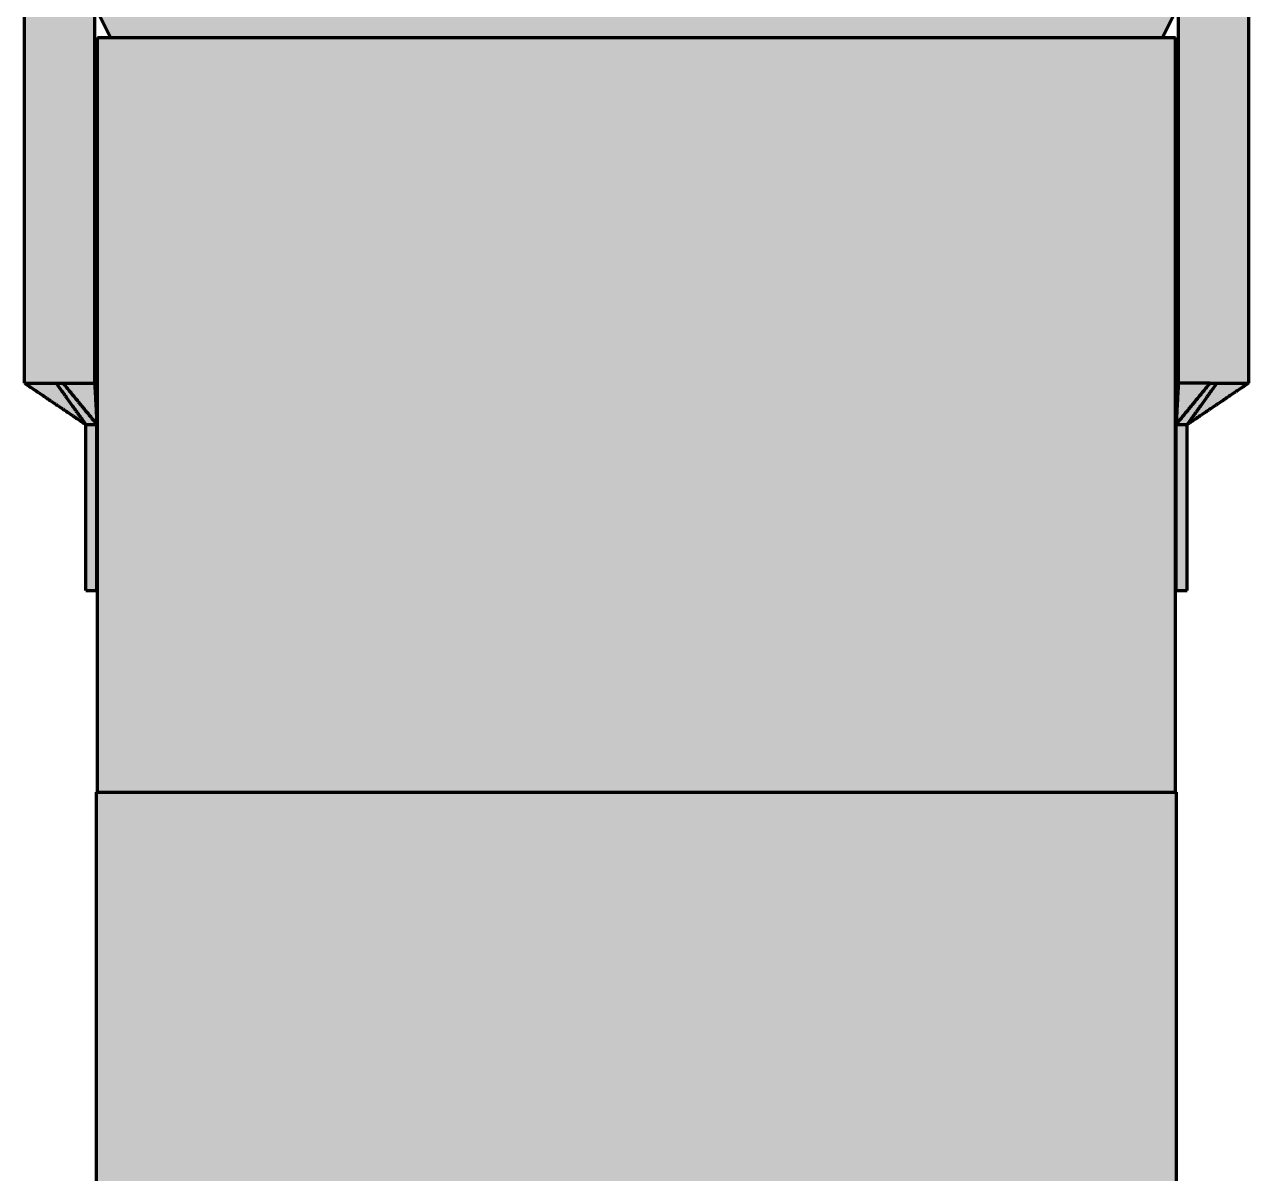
# Model space of a CAD drawing. Header units: millimetres. Extents: x 0 to 420, y 0 to 297.
# Drawn here: x 70.86 to 115.14, y 187.9 to 229.47 of the extents above; entities that cross this region are included whole.
import ezdxf

# ---------------------------------------------------------------- set-up
doc = ezdxf.new("R2010")
doc.units = ezdxf.units.MM
doc.layers.add('01-VISIBLE', color=7, linetype='CONTINUOUS', lineweight=70)
doc.layers.add('13-GRAFICA', color=30, linetype='CONTINUOUS', lineweight=18)

msp = doc.modelspace()

# ---------------------------------------------------------------- hatches: boundary and pattern name
at = {"layer": '13-GRAFICA', "true_color": 0xb21820}
h = msp.add_hatch(color=7, dxfattribs=at)
h.dxf.hatch_style = 1
h.paths.add_polyline_path([(70.9, 216.4), (70.9, 255.8), (71, 255.8), (71, 256.5), (71.1, 256.5), (71.1, 257.3), (71.2, 257.3), (71.2, 257.6), (71.3, 257.6), (71.4, 258.1), (71.5, 258.1), (71.5, 258.3), (71.6, 258.3), (71.6, 258.6), (71.7, 258.6), (71.7, 258.8), (71.8, 258.8), (71.8, 259), (71.9, 259), (71.9, 259.3), (72, 259.3), (72, 259.5), (72.2, 259.6), (72.2, 259.8), (72.5, 260), (72.5, 260.2), (72.7, 260.3), (72.7, 260.5), (73, 260.7), (73, 260.9), (73.2, 261), (73.2, 261.2), (73.3, 261.2), (73.6, 261.6), (73.8, 261.6), (73.8, 261.7), (73.9, 261.7), (74.4, 262.3), (74.6, 262.3), (75.1, 262.9), (75.3, 262.9), (75.3, 263), (75.7, 263.1), (75.8, 263.3), (76, 263.3), (76, 263.4), (76.2, 263.4), (76.2, 263.5), (76.8, 263.7), (76.9, 263.9), (77.1, 263.9), (77.1, 264), (77.3, 264), (77.3, 264.1), (77.7, 264.1), (77.7, 264.2), (78.3, 264.3), (78.3, 264.4), (78.6, 264.4), (78.6, 264.5), (79, 264.5), (79, 264.6), (79.3, 264.6), (79.3, 264.7), (79.6, 264.7), (79.6, 264.8), (80.6, 264.8), (80.6, 264.9), (81.6, 264.9), (81.6, 265), (104.4, 265), (104.4, 264.9), (106.4, 264.8), (106.4, 264.7), (106.7, 264.7), (106.7, 264.6), (107, 264.6), (107, 264.5), (107.4, 264.5), (107.4, 264.4), (107.7, 264.4), (107.7, 264.3), (108, 264.3), (108, 264.2), (108.3, 264.2), (108.3, 264.1), (108.7, 264.1), (108.7, 264), (109.1, 263.9), (109.2, 263.7), (109.4, 263.7), (109.4, 263.6), (109.6, 263.6), (109.6, 263.5), (110.2, 263.3), (110.3, 263.1), (110.9, 262.9), (111.4, 262.3), (111.6, 262.3), (112.2, 261.6), (112.4, 261.6), (112.4, 261.5), (112.8, 261.2), (112.8, 261), (113, 260.9), (113, 260.7), (113.3, 260.5), (113.3, 260.3), (113.5, 260.2), (113.5, 260), (113.6, 260), (113.6, 259.9), (113.8, 259.8), (113.8, 259.6), (114, 259.5), (114.1, 259), (114.2, 259), (114.2, 258.8), (114.3, 258.8), (114.3, 258.6), (114.4, 258.6), (114.4, 258.3), (114.5, 258.3), (114.6, 257.8), (114.7, 257.8), (114.8, 257.3), (114.9, 257.3), (114.9, 256.5), (115, 256.5), (115, 255.8), (115.1, 255.8), (115.1, 216.4), (114.9, 216.4), (114.8, 216.2), (114.6, 216.2), (114.5, 216), (114.3, 216), (114.2, 215.8), (114, 215.8), (113.9, 215.6), (113.7, 215.6), (113.6, 215.4), (113.4, 215.4), (113.3, 215.2), (113.1, 215.2), (113.1, 215.1), (112.9, 215), (112.9, 209), (112.5, 209), (112.5, 215.6), (112.6, 215.6), (112.6, 255.5), (112.5, 255.5), (112.4, 256.8), (112.3, 256.8), (112.3, 257), (112.2, 257), (112.2, 257.3), (112.1, 257.3), (112.1, 257.5), (112, 257.5), (112, 257.8), (111.9, 257.8), (111.7, 258.4), (111.5, 258.5), (111.5, 258.7), (111.4, 258.7), (111.4, 258.8), (111.2, 258.9), (111.2, 259.1), (110.9, 259.3), (110.9, 259.5), (110.8, 259.5), (110.3, 260.1), (110.1, 260.1), (109.6, 260.7), (109.4, 260.7), (109.3, 260.9), (109.1, 260.9), (109.1, 261), (108.5, 261.2), (108.4, 261.4), (108.2, 261.4), (108.2, 261.5), (108, 261.5), (108, 261.6), (107.8, 261.6), (107.8, 261.7), (107.6, 261.7), (107.6, 261.8), (107.2, 261.8), (107.2, 261.9), (106.9, 261.9), (106.9, 262), (106.6, 262), (106.6, 262.1), (106.2, 262.1), (106.2, 262.2), (105.9, 262.2), (105.9, 262.3), (104, 262.4), (104, 262.5), (82, 262.5), (82, 262.4), (80.1, 262.3), (80.1, 262.2), (79.4, 262.1), (79.4, 262), (79.1, 262), (79.1, 261.9), (78.8, 261.9), (78.8, 261.8), (78.4, 261.8), (78.4, 261.7), (78.2, 261.7), (78.2, 261.6), (77.6, 261.4), (77.5, 261.2), (77.3, 261.2), (77.3, 261.1), (76.7, 260.9), (76.6, 260.7), (76.4, 260.7), (75.9, 260.1), (75.7, 260.1), (75.7, 260), (75.1, 259.5), (75.1, 259.3), (75, 259.3), (75, 259.2), (74.8, 259.1), (74.8, 258.9), (74.5, 258.7), (74.5, 258.5), (74.3, 258.4), (74.3, 258.2), (74.2, 258.2), (74.2, 258), (74.1, 258), (74.1, 257.8), (74, 257.8), (74, 257.5), (73.9, 257.5), (73.8, 257), (73.7, 257), (73.7, 256.8), (73.6, 256.8), (73.5, 255.5), (73.4, 255.5), (73.4, 215.6), (73.5, 215.6), (73.5, 209), (73.1, 209), (73.1, 215), (73, 215), (72.9, 215.2), (72.7, 215.2), (72.6, 215.4), (72.4, 215.4), (72.3, 215.6), (72.1, 215.6), (72, 215.8), (71.8, 215.8), (71.7, 216), (71.5, 216), (71.4, 216.2), (71.2, 216.2), (71.1, 216.4)])
h = msp.add_hatch(color=7, dxfattribs=at)
h.dxf.hatch_style = 1
h.paths.add_polyline_path([(73.9, 229), (73.7, 229.6), (73.6, 229.6), (73.6, 229.8), (73.5, 229.8), (73.5, 230.1), (73.6, 230.1), (73.6, 230.3), (73.7, 230.3), (73.7, 230.6), (73.8, 230.6), (73.8, 230.8), (73.9, 230.8), (73.9, 231.1), (74, 231.1), (74, 231.3), (74.1, 231.3), (74.1, 231.6), (74.2, 231.6), (74.2, 231.8), (74.3, 231.8), (74.3, 232.1), (74.4, 232.1), (74.4, 232.3), (74.5, 232.3), (74.5, 232.6), (74.6, 232.6), (74.6, 232.8), (74.7, 232.8), (74.7, 233.1), (74.8, 233.1), (74.9, 233.5), (75.2, 233.7), (75.2, 233.9), (75.4, 234), (75.4, 234.2), (75.7, 234.4), (75.7, 234.6), (75.9, 234.7), (75.9, 234.9), (76.2, 235.1), (76.2, 235.3), (76.4, 235.4), (76.4, 235.6), (76.7, 235.8), (76.7, 236), (76.8, 236), (77, 236.3), (77.2, 236.3), (77.4, 236.6), (77.6, 236.6), (77.8, 236.9), (78, 236.9), (78.2, 237.2), (78.4, 237.2), (78.5, 237.4), (78.7, 237.4), (78.9, 237.7), (79.1, 237.7), (79.3, 238), (79.5, 238), (79.6, 238.2), (79.8, 238.2), (80, 238.5), (80.2, 238.5), (80.4, 238.8), (80.6, 238.8), (80.6, 238.9), (80.9, 239), (80.9, 239.1), (81.2, 239.1), (81.2, 239.2), (82.1, 239.4), (82.1, 239.5), (82.3, 239.5), (82.3, 239.6), (83.2, 239.8), (83.2, 239.9), (83.4, 239.9), (83.4, 240), (84.3, 240.2), (84.3, 240.3), (84.5, 240.3), (84.5, 240.4), (84.8, 240.4), (84.8, 240.5), (85.7, 240.7), (85.7, 240.8), (86.2, 240.9), (86.2, 241), (86.5, 241), (86.5, 241.1), (87, 241.1), (87, 241.2), (87.5, 241.2), (87.5, 241.3), (88, 241.3), (88, 241.4), (88.5, 241.4), (88.5, 241.5), (97.5, 241.5), (97.5, 241.4), (98.1, 241.4), (98.1, 241.3), (98.6, 241.3), (98.6, 241.2), (99.7, 241.1), (99.7, 241), (100.5, 240.9), (100.5, 240.8), (100.8, 240.8), (100.8, 240.7), (101.6, 240.6), (101.6, 240.5), (101.9, 240.5), (101.9, 240.4), (102.3, 240.4), (102.3, 240.3), (102.6, 240.3), (102.6, 240.2), (102.8, 240.2), (102.8, 240.1), (103, 240.1), (103, 240), (103.3, 240), (103.3, 239.9), (103.5, 239.9), (103.5, 239.8), (103.8, 239.8), (103.8, 239.7), (104, 239.7), (104, 239.6), (104.2, 239.6), (104.2, 239.5), (104.5, 239.5), (104.5, 239.4), (104.7, 239.4), (104.7, 239.3), (105, 239.3), (105, 239.2), (105.2, 239.2), (105.2, 239.1), (105.4, 239.1), (105.4, 239), (105.7, 239), (105.8, 238.8), (106.2, 238.7), (106.3, 238.5), (106.7, 238.4), (106.7, 238.3), (107, 238.2), (107.1, 238), (107.3, 238), (107.3, 237.9), (107.5, 237.9), (107.6, 237.7), (107.8, 237.7), (107.9, 237.5), (108.1, 237.5), (108.5, 237), (108.7, 237), (109.1, 236.5), (109.3, 236.5), (109.3, 236.4), (110.1, 235.7), (110.1, 235.5), (110.7, 235), (110.7, 234.8), (110.9, 234.7), (110.9, 234.5), (111.1, 234.4), (111.2, 234), (111.4, 233.9), (111.4, 233.7), (111.6, 233.6), (111.6, 233.4), (111.7, 233.4), (111.7, 233.2), (111.8, 233.2), (112, 232.3), (112.1, 232.3), (112.2, 231.8), (112.3, 231.8), (112.4, 230.4), (112.5, 230.4), (112.5, 229.8), (112.4, 229.8), (112.4, 229.6), (112.3, 229.6), (112.1, 229)])
h = msp.add_hatch(color=7, dxfattribs=at)
h.dxf.hatch_style = 1
h.paths.add_polyline_path([(73.5, 167.1), (73.5, 229), (73.6, 229), (73.6, 201.7), (73.6, 180.3), (73.6, 167.1)])
h = msp.add_hatch(color=7, dxfattribs=at)
h.dxf.hatch_style = 1
h.paths.add_polyline_path([(74, 229), (74, 201.7), (73.6, 201.7), (73.6, 229)])
h = msp.add_hatch(color=7, dxfattribs=at)
h.dxf.hatch_style = 1
h.paths.add_polyline_path([(74, 167.1), (74, 180.3), (74, 201.7), (74, 229), (74.2, 229), (74.2, 201.7), (74.2, 180.3), (74.2, 180), (74.2, 174.5), (74.2, 167.1)])
h = msp.add_hatch(color=7, dxfattribs=at)
h.dxf.hatch_style = 1
h.paths.add_polyline_path([(82.2, 229), (82.2, 201.7), (74.2, 201.7), (74.2, 229)])
h = msp.add_hatch(color=7, dxfattribs=at)
h.dxf.hatch_style = 1
h.paths.add_polyline_path([(90.7, 229), (90.7, 201.7), (82.2, 201.7), (82.2, 229)])
h = msp.add_hatch(color=7, dxfattribs=at)
h.dxf.hatch_style = 1
h.paths.add_polyline_path([(95.3, 229), (95.3, 201.7), (90.7, 201.7), (90.7, 229)])
h = msp.add_hatch(color=7, dxfattribs=at)
h.dxf.hatch_style = 1
h.paths.add_polyline_path([(103.8, 229), (103.8, 201.7), (95.3, 201.7), (95.3, 229)])
h = msp.add_hatch(color=7, dxfattribs=at)
h.dxf.hatch_style = 1
h.paths.add_polyline_path([(108.2, 229), (108.2, 201.7), (103.8, 201.7), (103.8, 229)])
h = msp.add_hatch(color=7, dxfattribs=at)
h.dxf.hatch_style = 1
h.paths.add_polyline_path([(111.8, 229), (111.8, 201.7), (108.2, 201.7), (108.2, 229)])
h = msp.add_hatch(color=7, dxfattribs=at)
h.dxf.hatch_style = 1
h.paths.add_polyline_path([(111.8, 167.1), (111.8, 180.3), (111.8, 201.7), (111.8, 229), (112, 229), (112, 201.7), (112, 180.3), (112, 167.1)])
h = msp.add_hatch(color=7, dxfattribs=at)
h.dxf.hatch_style = 1
h.paths.add_polyline_path([(112.4, 229), (112.4, 201.7), (112, 201.7), (112, 229)])
h = msp.add_hatch(color=7, dxfattribs=at)
h.dxf.hatch_style = 1
h.paths.add_polyline_path([(112.4, 167.1), (112.4, 180.3), (112.4, 201.7), (112.4, 229), (112.5, 229), (112.5, 167.1)])
at = {"layer": '13-GRAFICA', "true_color": 0xffffff}
h = msp.add_hatch(color=7, dxfattribs=at)
h.dxf.hatch_style = 1
h.paths.add_polyline_path([(73.6, 201.7), (74, 201.7), (74, 180.3), (73.6, 180.3)])
h = msp.add_hatch(color=7, dxfattribs=at)
h.dxf.hatch_style = 1
h.paths.add_polyline_path([(111.8, 201.7), (111.8, 180.3), (74.2, 180.3), (74.2, 201.7)])
h = msp.add_hatch(color=7, dxfattribs=at)
h.dxf.hatch_style = 1
h.paths.add_polyline_path([(112, 180.3), (112, 201.7), (112.4, 201.7), (112.4, 180.3)])

# ---------------------------------------------------------------- linework, layer by layer
at = {"layer": '01-VISIBLE'}
for p, q in [((70.86, 216.5), (70.86, 245.462)), ((73.4, 216.5), (73.4, 245.462)), ((112.6, 245.462), (112.6, 216.5)), ((115.14, 245.462), (115.14, 216.5)), ((73.975, 229), (73.5, 229.95)), ((112.025, 229), (112.5, 229.95)), ((73.5, 201.701), (73.5, 229)), ((112.5, 201.701), (112.5, 229)), ((73.08, 215), (73.48, 215)), ((73.08, 209), (73.08, 215)), ((73.48, 209), (73.48, 215)), ((112.52, 215), (112.92, 215)), ((112.52, 209), (112.52, 215)), ((112.92, 209), (112.92, 215)), ((73.08, 209), (73.48, 209)), ((112.52, 209), (112.92, 209)), ((73.47, 180.299), (73.47, 201.701)), ((112.53, 180.299), (112.53, 201.701))]:
    msp.add_line(p, q, dxfattribs=at)
for points in [[(73.5, 229), (73.597, 229), (73.695, 229), (73.793, 229), (73.89, 229), (73.987, 229), (74.085, 229), (74.183, 229), (74.28, 229), (74.377, 229), (74.475, 229), (74.572, 229), (74.67, 229), (74.767, 229), (74.865, 229), (74.963, 229), (75.06, 229), (75.157, 229), (75.255, 229), (75.352, 229), (75.45, 229), (75.547, 229), (75.645, 229), (75.742, 229), (75.84, 229), (75.938, 229), (76.035, 229), (76.132, 229), (76.23, 229), (76.328, 229), (76.425, 229), (76.523, 229), (76.62, 229), (76.718, 229), (76.815, 229), (76.912, 229), (77.01, 229), (77.108, 229), (77.205, 229), (77.302, 229), (77.4, 229), (77.498, 229), (77.595, 229), (77.692, 229), (77.79, 229), (77.887, 229), (77.985, 229), (78.082, 229), (78.18, 229), (78.278, 229), (78.375, 229), (78.472, 229), (78.57, 229), (78.668, 229), (78.765, 229), (78.862, 229), (78.96, 229), (79.058, 229), (79.155, 229), (79.252, 229), (79.35, 229), (79.448, 229), (79.545, 229), (79.642, 229), (79.74, 229), (79.837, 229), (79.935, 229), (80.032, 229), (80.13, 229), (80.227, 229), (80.325, 229), (80.422, 229), (80.52, 229), (80.617, 229), (80.715, 229), (80.812, 229), (80.91, 229), (81.008, 229), (81.105, 229), (81.203, 229), (81.3, 229), (81.398, 229), (81.495, 229), (81.593, 229), (81.69, 229), (81.787, 229), (81.885, 229), (81.983, 229), (82.08, 229), (82.177, 229), (82.275, 229), (82.373, 229), (82.47, 229), (82.567, 229), (82.665, 229), (82.763, 229), (82.86, 229), (82.957, 229), (83.055, 229), (83.152, 229), (83.25, 229), (83.347, 229), (83.445, 229), (83.542, 229), (83.64, 229), (83.738, 229), (83.835, 229), (83.933, 229), (84.03, 229), (84.127, 229), (84.225, 229), (84.323, 229), (84.42, 229), (84.517, 229), (84.615, 229), (84.713, 229), (84.81, 229), (84.908, 229), (85.005, 229), (85.103, 229), (85.2, 229), (85.297, 229), (85.395, 229), (85.493, 229), (85.59, 229), (85.688, 229), (85.785, 229), (85.883, 229), (85.98, 229), (86.078, 229), (86.175, 229), (86.273, 229), (86.37, 229), (86.468, 229), (86.565, 229), (86.663, 229), (86.76, 229), (86.858, 229), (86.955, 229), (87.052, 229), (87.15, 229), (87.248, 229), (87.345, 229), (87.442, 229), (87.54, 229), (87.638, 229), (87.735, 229), (87.832, 229), (87.93, 229), (88.027, 229), (88.125, 229), (88.223, 229), (88.32, 229), (88.418, 229), (88.515, 229), (88.613, 229), (88.71, 229), (88.808, 229), (88.905, 229), (89.002, 229), (89.1, 229), (89.198, 229), (89.295, 229), (89.392, 229), (89.49, 229), (89.588, 229), (89.685, 229), (89.782, 229), (89.88, 229), (89.977, 229), (90.075, 229), (90.172, 229), (90.27, 229), (90.367, 229), (90.465, 229), (90.562, 229), (90.66, 229), (90.757, 229), (90.855, 229), (90.953, 229), (91.05, 229), (91.147, 229), (91.245, 229), (91.343, 229), (91.44, 229), (91.537, 229), (91.635, 229), (91.733, 229), (91.83, 229), (91.927, 229), (92.025, 229), (92.123, 229), (92.22, 229), (92.317, 229), (92.415, 229), (92.513, 229), (92.61, 229), (92.707, 229), (92.805, 229), (92.903, 229), (93, 229), (93.097, 229), (93.195, 229), (93.292, 229), (93.39, 229), (93.487, 229), (93.585, 229), (93.682, 229), (93.78, 229), (93.877, 229), (93.975, 229), (94.072, 229), (94.17, 229), (94.267, 229), (94.365, 229), (94.462, 229), (94.56, 229), (94.657, 229), (94.755, 229), (94.852, 229), (94.95, 229), (95.047, 229), (95.145, 229), (95.242, 229), (95.34, 229), (95.438, 229), (95.535, 229), (95.632, 229), (95.73, 229), (95.828, 229), (95.925, 229), (96.022, 229), (96.12, 229), (96.218, 229), (96.315, 229), (96.412, 229), (96.51, 229), (96.607, 229), (96.705, 229), (96.803, 229), (96.9, 229), (96.997, 229), (97.095, 229), (97.193, 229), (97.29, 229), (97.388, 229), (97.485, 229), (97.582, 229), (97.68, 229), (97.778, 229), (97.875, 229), (97.972, 229), (98.07, 229), (98.168, 229), (98.265, 229), (98.362, 229), (98.46, 229), (98.557, 229), (98.655, 229), (98.752, 229), (98.85, 229), (98.947, 229), (99.045, 229), (99.142, 229), (99.24, 229), (99.338, 229), (99.435, 229), (99.532, 229), (99.63, 229), (99.728, 229), (99.825, 229), (99.922, 229), (100.02, 229), (100.118, 229), (100.215, 229), (100.312, 229), (100.41, 229), (100.508, 229), (100.605, 229), (100.703, 229), (100.8, 229), (100.897, 229), (100.995, 229), (101.093, 229), (101.19, 229), (101.287, 229), (101.385, 229), (101.483, 229), (101.58, 229), (101.677, 229), (101.775, 229), (101.872, 229), (101.97, 229), (102.067, 229), (102.165, 229), (102.263, 229), (102.36, 229), (102.457, 229), (102.555, 229), (102.653, 229), (102.75, 229), (102.847, 229), (102.945, 229), (103.042, 229), (103.14, 229), (103.238, 229), (103.335, 229), (103.433, 229), (103.53, 229), (103.627, 229), (103.725, 229), (103.822, 229), (103.92, 229), (104.017, 229), (104.115, 229), (104.212, 229), (104.31, 229), (104.407, 229), (104.505, 229), (104.603, 229), (104.7, 229), (104.797, 229), (104.895, 229), (104.992, 229), (105.09, 229), (105.188, 229), (105.285, 229), (105.382, 229), (105.48, 229), (105.578, 229), (105.675, 229), (105.772, 229), (105.87, 229), (105.968, 229), (106.065, 229), (106.163, 229), (106.26, 229), (106.357, 229), (106.455, 229), (106.553, 229), (106.65, 229), (106.748, 229), (106.845, 229), (106.943, 229), (107.04, 229), (107.138, 229), (107.235, 229), (107.332, 229), (107.43, 229), (107.528, 229), (107.625, 229), (107.723, 229), (107.82, 229), (107.918, 229), (108.015, 229), (108.113, 229), (108.21, 229), (108.308, 229), (108.405, 229), (108.502, 229), (108.6, 229), (108.698, 229), (108.795, 229), (108.892, 229), (108.99, 229), (109.088, 229), (109.185, 229), (109.282, 229), (109.38, 229), (109.478, 229), (109.575, 229), (109.672, 229), (109.77, 229), (109.868, 229), (109.965, 229), (110.063, 229), (110.16, 229), (110.257, 229), (110.355, 229), (110.453, 229), (110.55, 229), (110.648, 229), (110.745, 229), (110.843, 229), (110.94, 229), (111.038, 229), (111.135, 229), (111.233, 229), (111.33, 229), (111.428, 229), (111.525, 229), (111.623, 229), (111.72, 229), (111.818, 229), (111.915, 229), (112.013, 229), (112.11, 229), (112.208, 229), (112.305, 229), (112.403, 229), (112.5, 229)], [(70.86, 216.5), (70.912, 216.5), (70.964, 216.5), (71.016, 216.5), (71.068, 216.5), (71.12, 216.5), (71.172, 216.5), (71.224, 216.5), (71.276, 216.5), (71.328, 216.5), (71.38, 216.5), (71.432, 216.5), (71.484, 216.5), (71.536, 216.5), (71.588, 216.5), (71.64, 216.5), (71.692, 216.5), (71.744, 216.5), (71.796, 216.5), (71.848, 216.5), (71.9, 216.5), (71.952, 216.5), (72.004, 216.5)], [(70.86, 216.5), (70.902, 216.472), (70.944, 216.443), (70.986, 216.415), (71.028, 216.387), (71.069, 216.358), (71.111, 216.33), (71.153, 216.302), (71.195, 216.274), (71.237, 216.245), (71.279, 216.217), (71.321, 216.189), (71.363, 216.16), (71.405, 216.132), (71.446, 216.104), (71.488, 216.075), (71.53, 216.047), (71.572, 216.019), (71.614, 215.991), (71.656, 215.962), (71.698, 215.934), (71.74, 215.906), (71.782, 215.877), (71.823, 215.849), (71.865, 215.821), (71.907, 215.792), (71.949, 215.764), (71.991, 215.736), (72.033, 215.708), (72.075, 215.679), (72.117, 215.651), (72.158, 215.623), (72.2, 215.594), (72.242, 215.566), (72.284, 215.538), (72.326, 215.509), (72.368, 215.481), (72.41, 215.453), (72.452, 215.425), (72.494, 215.396), (72.535, 215.368), (72.577, 215.34), (72.619, 215.311), (72.661, 215.283), (72.703, 215.255), (72.745, 215.226), (72.787, 215.198), (72.829, 215.17), (72.871, 215.142), (72.912, 215.113), (72.954, 215.085), (72.996, 215.057), (73.038, 215.028), (73.08, 215)], [(72.004, 216.5), (72.046, 216.5), (72.088, 216.5), (72.13, 216.5), (72.172, 216.5), (72.214, 216.5), (72.256, 216.5)], [(72.004, 216.5), (72.034, 216.458), (72.063, 216.417), (72.093, 216.375), (72.123, 216.333), (72.153, 216.292), (72.183, 216.25), (72.213, 216.208), (72.243, 216.167), (72.273, 216.125), (72.303, 216.083), (72.333, 216.042), (72.362, 216), (72.392, 215.958), (72.422, 215.917), (72.452, 215.875), (72.482, 215.833), (72.512, 215.792), (72.542, 215.75), (72.572, 215.708), (72.602, 215.667), (72.632, 215.625), (72.661, 215.583), (72.691, 215.542), (72.721, 215.5), (72.751, 215.458), (72.781, 215.417), (72.811, 215.375), (72.841, 215.333), (72.871, 215.292), (72.901, 215.25), (72.931, 215.208), (72.96, 215.167), (72.99, 215.125), (73.02, 215.083), (73.05, 215.042), (73.08, 215)], [(72.256, 216.5), (72.308, 216.5), (72.36, 216.5), (72.412, 216.5), (72.464, 216.5), (72.516, 216.5), (72.568, 216.5), (72.62, 216.5), (72.672, 216.5), (72.724, 216.5), (72.776, 216.5), (72.828, 216.5), (72.88, 216.5), (72.932, 216.5), (72.984, 216.5), (73.036, 216.5), (73.088, 216.5), (73.14, 216.5), (73.192, 216.5), (73.244, 216.5), (73.296, 216.5), (73.348, 216.5), (73.4, 216.5)], [(72.256, 216.5), (72.289, 216.461), (72.321, 216.421), (72.353, 216.382), (72.385, 216.342), (72.417, 216.303), (72.45, 216.263), (72.482, 216.224), (72.514, 216.184), (72.546, 216.145), (72.578, 216.105), (72.611, 216.066), (72.643, 216.026), (72.675, 215.987), (72.707, 215.947), (72.739, 215.908), (72.772, 215.868), (72.804, 215.829), (72.836, 215.789), (72.868, 215.75), (72.9, 215.711), (72.933, 215.671), (72.965, 215.632), (72.997, 215.592), (73.029, 215.553), (73.061, 215.513), (73.094, 215.474), (73.126, 215.434), (73.158, 215.395), (73.19, 215.355), (73.222, 215.316), (73.255, 215.276), (73.287, 215.237), (73.319, 215.197), (73.351, 215.158), (73.383, 215.118), (73.416, 215.079), (73.448, 215.039), (73.48, 215)], [(73.4, 216.5), (73.403, 216.45), (73.405, 216.4), (73.408, 216.35), (73.411, 216.3), (73.413, 216.25), (73.416, 216.2), (73.419, 216.15), (73.421, 216.1), (73.424, 216.05), (73.427, 216), (73.429, 215.95), (73.432, 215.9), (73.435, 215.85), (73.437, 215.8), (73.44, 215.75), (73.443, 215.7), (73.445, 215.65), (73.448, 215.6), (73.451, 215.55), (73.453, 215.5), (73.456, 215.45), (73.459, 215.4), (73.461, 215.35), (73.464, 215.3), (73.467, 215.25), (73.469, 215.2), (73.472, 215.15), (73.475, 215.1), (73.477, 215.05), (73.48, 215)], [(113.744, 216.5), (113.711, 216.461), (113.679, 216.421), (113.647, 216.382), (113.615, 216.342), (113.583, 216.303), (113.55, 216.263), (113.518, 216.224), (113.486, 216.184), (113.454, 216.145), (113.422, 216.105), (113.389, 216.066), (113.357, 216.026), (113.325, 215.987), (113.293, 215.947), (113.261, 215.908), (113.228, 215.868), (113.196, 215.829), (113.164, 215.789), (113.132, 215.75), (113.1, 215.711), (113.067, 215.671), (113.035, 215.632), (113.003, 215.592), (112.971, 215.553), (112.939, 215.513), (112.906, 215.474), (112.874, 215.434), (112.842, 215.395), (112.81, 215.355), (112.778, 215.316), (112.745, 215.276), (112.713, 215.237), (112.681, 215.197), (112.649, 215.158), (112.617, 215.118), (112.584, 215.079), (112.552, 215.039), (112.52, 215)], [(112.6, 216.5), (112.597, 216.45), (112.595, 216.4), (112.592, 216.35), (112.589, 216.3), (112.587, 216.25), (112.584, 216.2), (112.581, 216.15), (112.579, 216.1), (112.576, 216.05), (112.573, 216), (112.571, 215.95), (112.568, 215.9), (112.565, 215.85), (112.563, 215.8), (112.56, 215.75), (112.557, 215.7), (112.555, 215.65), (112.552, 215.6), (112.549, 215.55), (112.547, 215.5), (112.544, 215.45), (112.541, 215.4), (112.539, 215.35), (112.536, 215.3), (112.533, 215.25), (112.531, 215.2), (112.528, 215.15), (112.525, 215.1), (112.523, 215.05), (112.52, 215)], [(113.744, 216.5), (113.692, 216.5), (113.64, 216.5), (113.588, 216.5), (113.536, 216.5), (113.484, 216.5), (113.432, 216.5), (113.38, 216.5), (113.328, 216.5), (113.276, 216.5), (113.224, 216.5), (113.172, 216.5), (113.12, 216.5), (113.068, 216.5), (113.016, 216.5), (112.964, 216.5), (112.912, 216.5), (112.86, 216.5), (112.808, 216.5), (112.756, 216.5), (112.704, 216.5), (112.652, 216.5), (112.6, 216.5)], [(115.14, 216.5), (115.098, 216.472), (115.056, 216.443), (115.014, 216.415), (114.972, 216.387), (114.931, 216.358), (114.889, 216.33), (114.847, 216.302), (114.805, 216.274), (114.763, 216.245), (114.721, 216.217), (114.679, 216.189), (114.637, 216.16), (114.595, 216.132), (114.554, 216.104), (114.512, 216.075), (114.47, 216.047), (114.428, 216.019), (114.386, 215.991), (114.344, 215.962), (114.302, 215.934), (114.26, 215.906), (114.218, 215.877), (114.177, 215.849), (114.135, 215.821), (114.093, 215.792), (114.051, 215.764), (114.009, 215.736), (113.967, 215.708), (113.925, 215.679), (113.883, 215.651), (113.842, 215.623), (113.8, 215.594), (113.758, 215.566), (113.716, 215.538), (113.674, 215.509), (113.632, 215.481), (113.59, 215.453), (113.548, 215.425), (113.506, 215.396), (113.465, 215.368), (113.423, 215.34), (113.381, 215.311), (113.339, 215.283), (113.297, 215.255), (113.255, 215.226), (113.213, 215.198), (113.171, 215.17), (113.129, 215.142), (113.088, 215.113), (113.046, 215.085), (113.004, 215.057), (112.962, 215.028), (112.92, 215)], [(113.996, 216.5), (113.966, 216.458), (113.937, 216.417), (113.907, 216.375), (113.877, 216.333), (113.847, 216.292), (113.817, 216.25), (113.787, 216.208), (113.757, 216.167), (113.727, 216.125), (113.697, 216.083), (113.667, 216.042), (113.638, 216), (113.608, 215.958), (113.578, 215.917), (113.548, 215.875), (113.518, 215.833), (113.488, 215.792), (113.458, 215.75), (113.428, 215.708), (113.398, 215.667), (113.368, 215.625), (113.339, 215.583), (113.309, 215.542), (113.279, 215.5), (113.249, 215.458), (113.219, 215.417), (113.189, 215.375), (113.159, 215.333), (113.129, 215.292), (113.099, 215.25), (113.069, 215.208), (113.04, 215.167), (113.01, 215.125), (112.98, 215.083), (112.95, 215.042), (112.92, 215)], [(113.744, 216.5), (113.786, 216.5), (113.828, 216.5), (113.87, 216.5), (113.912, 216.5), (113.954, 216.5), (113.996, 216.5)], [(113.996, 216.5), (114.048, 216.5), (114.1, 216.5), (114.152, 216.5), (114.204, 216.5), (114.256, 216.5), (114.308, 216.5), (114.36, 216.5), (114.412, 216.5), (114.464, 216.5), (114.516, 216.5), (114.568, 216.5), (114.62, 216.5), (114.672, 216.5), (114.724, 216.5), (114.776, 216.5), (114.828, 216.5), (114.88, 216.5), (114.932, 216.5), (114.984, 216.5), (115.036, 216.5), (115.088, 216.5), (115.14, 216.5)], [(73.47, 201.701), (73.568, 201.701), (73.665, 201.701), (73.763, 201.701), (73.861, 201.701), (73.958, 201.701), (74.056, 201.701), (74.154, 201.701), (74.251, 201.701), (74.349, 201.701), (74.447, 201.701), (74.544, 201.701), (74.642, 201.701), (74.739, 201.701), (74.837, 201.701), (74.935, 201.701), (75.032, 201.701), (75.13, 201.701), (75.228, 201.701), (75.325, 201.701), (75.423, 201.701), (75.521, 201.701), (75.618, 201.701), (75.716, 201.701), (75.814, 201.701), (75.911, 201.701), (76.009, 201.701), (76.107, 201.701), (76.204, 201.701), (76.302, 201.701), (76.4, 201.701), (76.497, 201.701), (76.595, 201.701), (76.692, 201.701), (76.79, 201.701), (76.888, 201.701), (76.985, 201.701), (77.083, 201.701), (77.181, 201.701), (77.278, 201.701), (77.376, 201.701), (77.474, 201.701), (77.571, 201.701), (77.669, 201.701), (77.767, 201.701), (77.864, 201.701), (77.962, 201.701), (78.06, 201.701), (78.157, 201.701), (78.255, 201.701), (78.352, 201.701), (78.45, 201.701), (78.548, 201.701), (78.645, 201.701), (78.743, 201.701), (78.841, 201.701), (78.938, 201.701), (79.036, 201.701), (79.134, 201.701), (79.231, 201.701), (79.329, 201.701), (79.427, 201.701), (79.524, 201.701), (79.622, 201.701), (79.72, 201.701), (79.817, 201.701), (79.915, 201.701), (80.013, 201.701), (80.11, 201.701), (80.208, 201.701), (80.305, 201.701), (80.403, 201.701), (80.501, 201.701), (80.598, 201.701), (80.696, 201.701), (80.794, 201.701), (80.891, 201.701), (80.989, 201.701), (81.087, 201.701), (81.184, 201.701), (81.282, 201.701), (81.38, 201.701), (81.477, 201.701), (81.575, 201.701), (81.673, 201.701), (81.77, 201.701), (81.868, 201.701), (81.966, 201.701), (82.063, 201.701), (82.161, 201.701), (82.258, 201.701), (82.356, 201.701), (82.454, 201.701), (82.551, 201.701), (82.649, 201.701), (82.747, 201.701), (82.844, 201.701), (82.942, 201.701), (83.04, 201.701), (83.137, 201.701), (83.235, 201.701), (83.333, 201.701), (83.43, 201.701), (83.528, 201.701), (83.626, 201.701), (83.723, 201.701), (83.821, 201.701), (83.919, 201.701), (84.016, 201.701), (84.114, 201.701), (84.212, 201.701), (84.309, 201.701), (84.407, 201.701), (84.504, 201.701), (84.602, 201.701), (84.7, 201.701), (84.797, 201.701), (84.895, 201.701), (84.993, 201.701), (85.09, 201.701), (85.188, 201.701), (85.286, 201.701), (85.383, 201.701), (85.481, 201.701), (85.579, 201.701), (85.676, 201.701), (85.774, 201.701), (85.872, 201.701), (85.969, 201.701), (86.067, 201.701), (86.165, 201.701), (86.262, 201.701), (86.36, 201.701), (86.457, 201.701), (86.555, 201.701), (86.653, 201.701), (86.75, 201.701), (86.848, 201.701), (86.946, 201.701), (87.043, 201.701), (87.141, 201.701), (87.239, 201.701), (87.336, 201.701), (87.434, 201.701), (87.532, 201.701), (87.629, 201.701), (87.727, 201.701), (87.825, 201.701), (87.922, 201.701), (88.02, 201.701), (88.118, 201.701), (88.215, 201.701), (88.313, 201.701), (88.41, 201.701), (88.508, 201.701), (88.606, 201.701), (88.703, 201.701), (88.801, 201.701), (88.899, 201.701), (88.996, 201.701), (89.094, 201.701), (89.192, 201.701), (89.289, 201.701), (89.387, 201.701), (89.485, 201.701), (89.582, 201.701), (89.68, 201.701), (89.778, 201.701), (89.875, 201.701), (89.973, 201.701), (90.071, 201.701), (90.168, 201.701), (90.266, 201.701), (90.363, 201.701), (90.461, 201.701), (90.559, 201.701), (90.656, 201.701), (90.754, 201.701), (90.852, 201.701), (90.949, 201.701), (91.047, 201.701), (91.145, 201.701), (91.242, 201.701), (91.34, 201.701), (91.438, 201.701), (91.535, 201.701), (91.633, 201.701), (91.731, 201.701), (91.828, 201.701), (91.926, 201.701), (92.024, 201.701), (92.121, 201.701), (92.219, 201.701), (92.316, 201.701), (92.414, 201.701), (92.512, 201.701), (92.609, 201.701), (92.707, 201.701), (92.805, 201.701), (92.902, 201.701), (93, 201.701), (93.098, 201.701), (93.195, 201.701), (93.293, 201.701), (93.391, 201.701), (93.488, 201.701), (93.586, 201.701), (93.684, 201.701), (93.781, 201.701), (93.879, 201.701), (93.977, 201.701), (94.074, 201.701), (94.172, 201.701), (94.269, 201.701), (94.367, 201.701), (94.465, 201.701), (94.562, 201.701), (94.66, 201.701), (94.758, 201.701), (94.855, 201.701), (94.953, 201.701), (95.051, 201.701), (95.148, 201.701), (95.246, 201.701), (95.344, 201.701), (95.441, 201.701), (95.539, 201.701), (95.637, 201.701), (95.734, 201.701), (95.832, 201.701), (95.93, 201.701), (96.027, 201.701), (96.125, 201.701), (96.222, 201.701), (96.32, 201.701), (96.418, 201.701), (96.515, 201.701), (96.613, 201.701), (96.711, 201.701), (96.808, 201.701), (96.906, 201.701), (97.004, 201.701), (97.101, 201.701), (97.199, 201.701), (97.297, 201.701), (97.394, 201.701), (97.492, 201.701), (97.59, 201.701), (97.687, 201.701), (97.785, 201.701), (97.883, 201.701), (97.98, 201.701), (98.078, 201.701), (98.175, 201.701), (98.273, 201.701), (98.371, 201.701), (98.468, 201.701), (98.566, 201.701), (98.664, 201.701), (98.761, 201.701), (98.859, 201.701), (98.957, 201.701), (99.054, 201.701), (99.152, 201.701), (99.25, 201.701), (99.347, 201.701), (99.445, 201.701), (99.543, 201.701), (99.64, 201.701), (99.738, 201.701), (99.836, 201.701), (99.933, 201.701), (100.031, 201.701), (100.128, 201.701), (100.226, 201.701), (100.324, 201.701), (100.421, 201.701), (100.519, 201.701), (100.617, 201.701), (100.714, 201.701), (100.812, 201.701), (100.91, 201.701), (101.007, 201.701), (101.105, 201.701), (101.203, 201.701), (101.3, 201.701), (101.398, 201.701), (101.496, 201.701), (101.593, 201.701), (101.691, 201.701), (101.788, 201.701), (101.886, 201.701), (101.984, 201.701), (102.081, 201.701), (102.179, 201.701), (102.277, 201.701), (102.374, 201.701), (102.472, 201.701), (102.57, 201.701), (102.667, 201.701), (102.765, 201.701), (102.863, 201.701), (102.96, 201.701), (103.058, 201.701), (103.156, 201.701), (103.253, 201.701), (103.351, 201.701), (103.449, 201.701), (103.546, 201.701), (103.644, 201.701), (103.742, 201.701), (103.839, 201.701), (103.937, 201.701), (104.034, 201.701), (104.132, 201.701), (104.23, 201.701), (104.327, 201.701), (104.425, 201.701), (104.523, 201.701), (104.62, 201.701), (104.718, 201.701), (104.816, 201.701), (104.913, 201.701), (105.011, 201.701), (105.109, 201.701), (105.206, 201.701), (105.304, 201.701), (105.402, 201.701), (105.499, 201.701), (105.597, 201.701), (105.695, 201.701), (105.792, 201.701), (105.89, 201.701), (105.987, 201.701), (106.085, 201.701), (106.183, 201.701), (106.28, 201.701), (106.378, 201.701), (106.476, 201.701), (106.573, 201.701), (106.671, 201.701), (106.769, 201.701), (106.866, 201.701), (106.964, 201.701), (107.062, 201.701), (107.159, 201.701), (107.257, 201.701), (107.355, 201.701), (107.452, 201.701), (107.55, 201.701), (107.648, 201.701), (107.745, 201.701), (107.843, 201.701), (107.94, 201.701), (108.038, 201.701), (108.136, 201.701), (108.233, 201.701), (108.331, 201.701), (108.429, 201.701), (108.526, 201.701), (108.624, 201.701), (108.722, 201.701), (108.819, 201.701), (108.917, 201.701), (109.015, 201.701), (109.112, 201.701), (109.21, 201.701), (109.308, 201.701), (109.405, 201.701), (109.503, 201.701), (109.601, 201.701), (109.698, 201.701), (109.796, 201.701), (109.893, 201.701), (109.991, 201.701), (110.089, 201.701), (110.186, 201.701), (110.284, 201.701), (110.382, 201.701), (110.479, 201.701), (110.577, 201.701), (110.675, 201.701), (110.772, 201.701), (110.87, 201.701), (110.968, 201.701), (111.065, 201.701), (111.163, 201.701), (111.261, 201.701), (111.358, 201.701), (111.456, 201.701), (111.554, 201.701), (111.651, 201.701), (111.749, 201.701), (111.846, 201.701), (111.944, 201.701), (112.042, 201.701), (112.139, 201.701), (112.237, 201.701), (112.335, 201.701), (112.432, 201.701), (112.53, 201.701)]]:
    msp.add_lwpolyline(points, dxfattribs=at)

doc.saveas('drawing.dxf')
